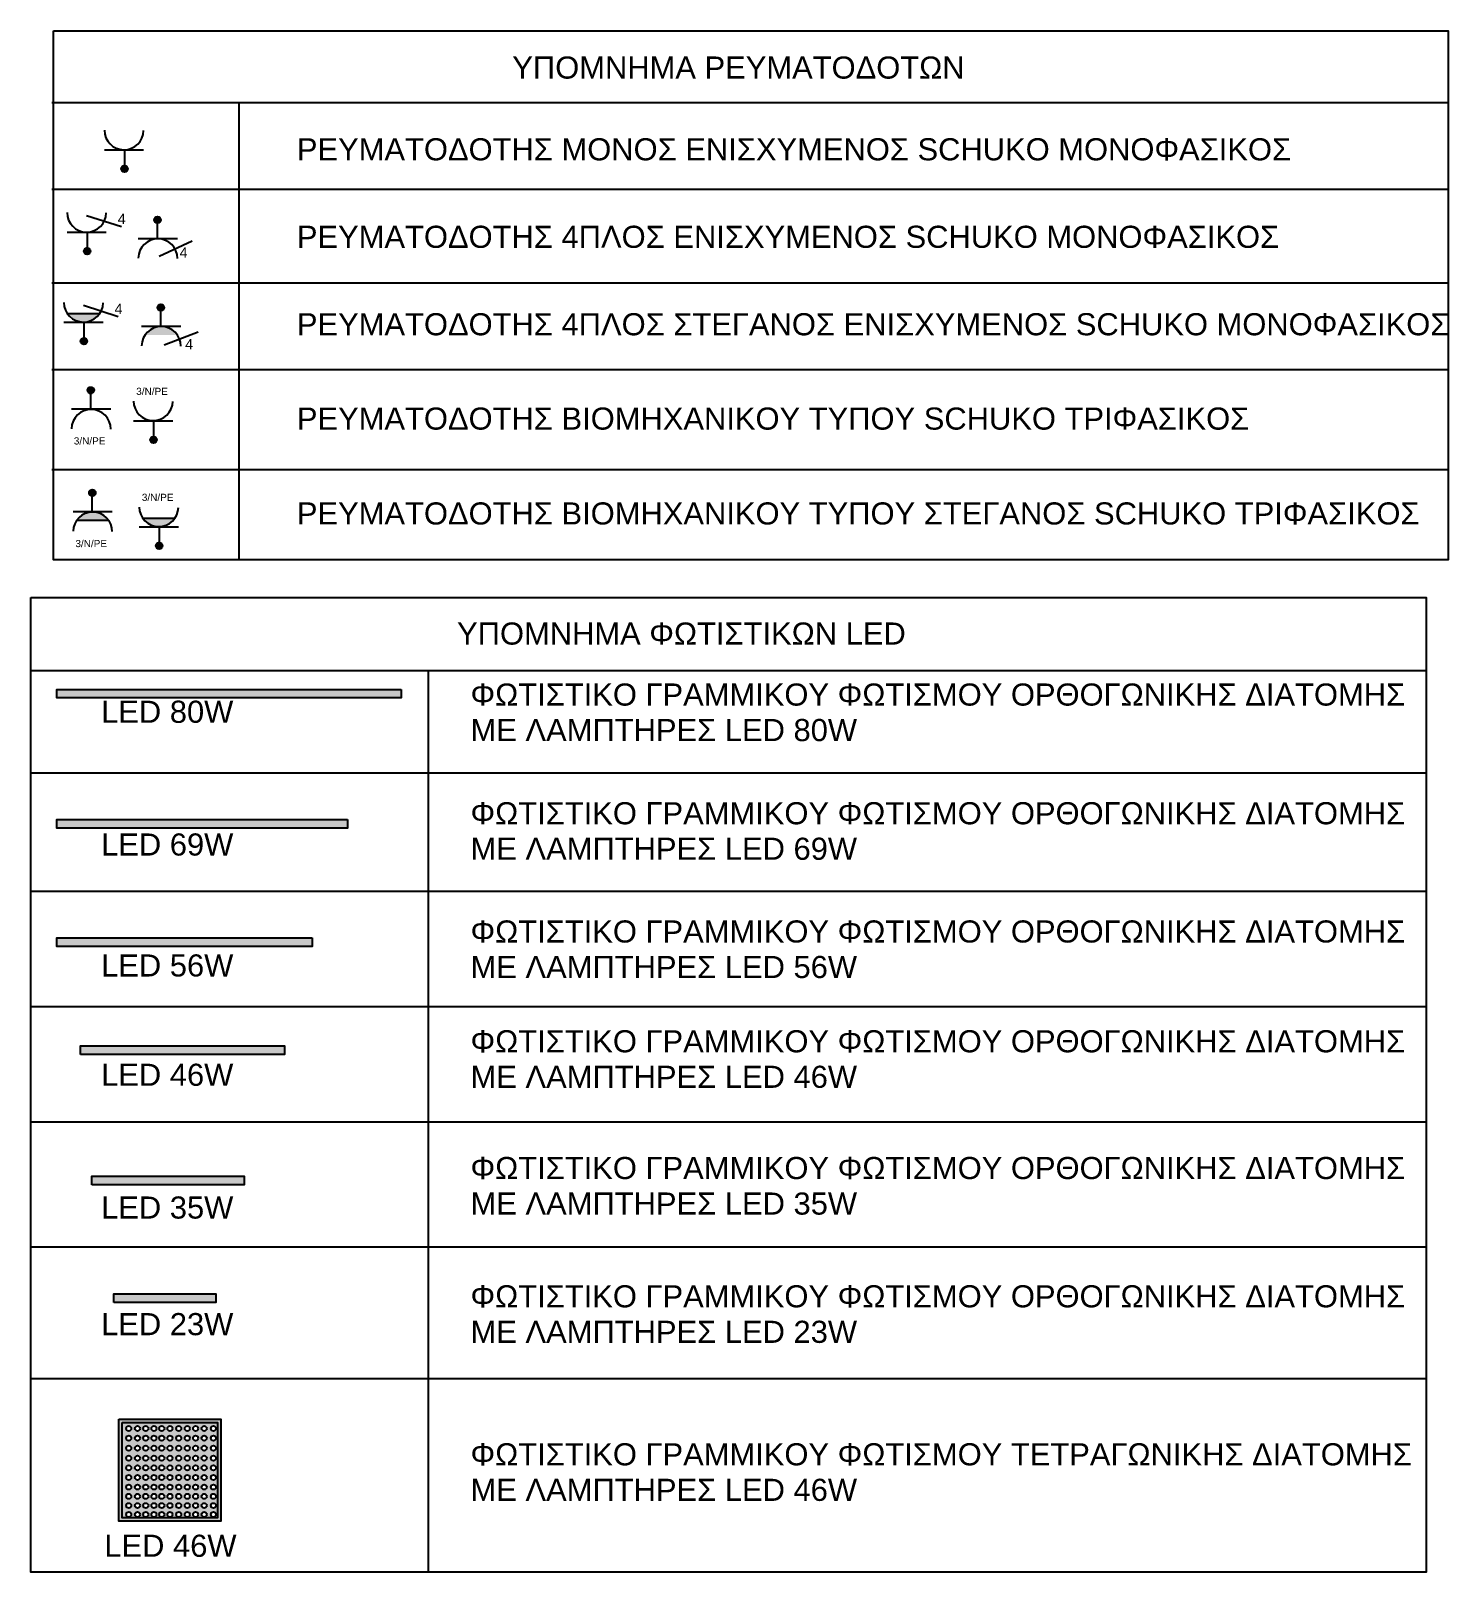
# Model space of a CAD drawing. Header units: metres. Extents: x -11 to 85, y -301 to 135.
# Drawn here: x 55.53 to 63.85, y -33.47 to -24.41 of the extents above; entities that cross this region are included whole.
import ezdxf

# ---------------------------------------------------------------- set-up
doc = ezdxf.new("R2010")
doc.units = ezdxf.units.M
doc.header["$LTSCALE"] = 0.036
for name, color, linetype in [('electext', 20, 'Continuous'), ('hatch color', 252, 'Continuous'), ('HLEK-SYMBOL', 3, 'Continuous'), ('HLEK_FL001_SYMBOLS', 230, 'Continuous'), ('KYKLOFORHTES', 152, 'Continuous')]:
    doc.layers.add(name, color=color, linetype=linetype)
doc.styles.add('COMU-N', font='arial.ttf')
doc.styles.get("Standard").update_dxf_attribs({"font": 'arial.ttf'})

# ---------------------------------------------------------------- blocks, each defined once
blk = doc.blocks.new('gJ6_a14')
at = {"linetype": 'Continuous'}
for p, q in [((-0.1176, 0.1119), (0.113, 0.1119)), ((0, 0.1119), (0, 0))]:
    blk.add_line(p, q, dxfattribs=at)
blk.add_arc((-0.0023, 0.2279), 0.1153, 180, 358.95657, dxfattribs=at)
blk = doc.blocks.new('*X1779')
at = {"color": 0}
for p, q in [((15.598, 2.587), (15.737, 2.727)), ((15.598, 2.622), (15.702, 2.727)), ((15.601, 2.607), (15.609, 2.616)), ((15.604, 2.646), (15.605, 2.647)), ((15.605, 2.559), (15.765, 2.719)), ((15.605, 2.577), (15.614, 2.585)), ((15.609, 2.652), (15.618, 2.66)), ((15.611, 2.547), (15.618, 2.554)), ((15.614, 2.621), (15.623, 2.63)), ((15.617, 2.536), (15.789, 2.707)), ((15.618, 2.59), (15.627, 2.599)), ((15.623, 2.665), (15.631, 2.674)), ((15.623, 2.559), (15.631, 2.568)), ((15.627, 2.634), (15.636, 2.643)), ((15.627, 2.528), (15.636, 2.537)), ((15.631, 2.603), (15.64, 2.612)), ((15.633, 2.516), (15.808, 2.691)), ((15.636, 2.678), (15.645, 2.687)), ((15.636, 2.572), (15.645, 2.581)), ((15.64, 2.647), (15.649, 2.656)), ((15.64, 2.541), (15.649, 2.55)), ((15.645, 2.616), (15.654, 2.625)), ((15.645, 2.51), (15.654, 2.519)), ((15.649, 2.691), (15.658, 2.7)), ((15.649, 2.585), (15.658, 2.594)), ((15.653, 2.501), (15.824, 2.672)), ((15.654, 2.66), (15.662, 2.669)), ((15.654, 2.554), (15.662, 2.563)), ((15.658, 2.63), (15.667, 2.638)), ((15.658, 2.523), (15.667, 2.532)), ((15.662, 2.705), (15.671, 2.714)), ((15.662, 2.599), (15.671, 2.607)), ((15.664, 2.494), (15.671, 2.501)), ((15.667, 2.674), (15.676, 2.683)), ((15.667, 2.568), (15.676, 2.577)), ((15.671, 2.643), (15.68, 2.652)), ((15.671, 2.537), (15.68, 2.546)), ((15.676, 2.718), (15.678, 2.721)), ((15.676, 2.489), (15.836, 2.648)), ((15.676, 2.612), (15.685, 2.621)), ((15.676, 2.506), (15.685, 2.515)), ((15.68, 2.687), (15.689, 2.696)), ((15.68, 2.581), (15.689, 2.59)), ((15.685, 2.656), (15.693, 2.665)), ((15.685, 2.55), (15.693, 2.559)), ((15.689, 2.625), (15.698, 2.634)), ((15.689, 2.519), (15.698, 2.528)), ((15.693, 2.7), (15.702, 2.709)), ((15.693, 2.594), (15.702, 2.603)), ((15.693, 2.488), (15.702, 2.497)), ((15.698, 2.669), (15.707, 2.678)), ((15.698, 2.563), (15.707, 2.572)), ((15.702, 2.638), (15.711, 2.647)), ((15.702, 2.532), (15.711, 2.541)), ((15.705, 2.482), (15.843, 2.62)), ((15.707, 2.714), (15.715, 2.722)), ((15.707, 2.607), (15.715, 2.616)), ((15.707, 2.501), (15.715, 2.51)), ((15.711, 2.683), (15.72, 2.691)), ((15.711, 2.577), (15.72, 2.585)), ((15.715, 2.652), (15.724, 2.66)), ((15.715, 2.546), (15.724, 2.554)), ((15.72, 2.727), (15.721, 2.728)), ((15.72, 2.621), (15.729, 2.63)), ((15.72, 2.515), (15.729, 2.523)), ((15.724, 2.696), (15.733, 2.705)), ((15.724, 2.59), (15.733, 2.599)), ((15.724, 2.484), (15.733, 2.493)), ((15.729, 2.665), (15.738, 2.674)), ((15.729, 2.559), (15.738, 2.568)), ((15.733, 2.634), (15.742, 2.643)), ((15.733, 2.528), (15.742, 2.537)), ((15.738, 2.709), (15.746, 2.718)), ((15.738, 2.603), (15.746, 2.612)), ((15.738, 2.497), (15.746, 2.506)), ((15.741, 2.482), (15.842, 2.584)), ((15.742, 2.678), (15.751, 2.687)), ((15.742, 2.572), (15.751, 2.581)), ((15.746, 2.647), (15.755, 2.656)), ((15.746, 2.541), (15.755, 2.55)), ((15.751, 2.722), (15.752, 2.724)), ((15.751, 2.616), (15.76, 2.625)), ((15.751, 2.51), (15.76, 2.519)), ((15.755, 2.691), (15.764, 2.7)), ((15.755, 2.585), (15.764, 2.594)), ((15.76, 2.66), (15.768, 2.669)), ((15.76, 2.554), (15.768, 2.563)), ((15.764, 2.63), (15.773, 2.638)), ((15.764, 2.523), (15.773, 2.532)), ((15.768, 2.705), (15.777, 2.714)), ((15.768, 2.599), (15.777, 2.607)), ((15.768, 2.493), (15.777, 2.501)), ((15.773, 2.674), (15.782, 2.683)), ((15.773, 2.568), (15.782, 2.577)), ((15.777, 2.643), (15.786, 2.652)), ((15.777, 2.537), (15.786, 2.546)), ((15.782, 2.612), (15.791, 2.621)), ((15.782, 2.506), (15.791, 2.515)), ((15.786, 2.687), (15.795, 2.696)), ((15.786, 2.581), (15.795, 2.59)), ((15.791, 2.656), (15.799, 2.665)), ((15.791, 2.55), (15.799, 2.559)), ((15.795, 2.625), (15.804, 2.634)), ((15.795, 2.519), (15.804, 2.528)), ((15.799, 2.594), (15.808, 2.603)), ((15.804, 2.669), (15.813, 2.678)), ((15.804, 2.563), (15.813, 2.572)), ((15.808, 2.638), (15.817, 2.647)), ((15.808, 2.532), (15.817, 2.541)), ((15.813, 2.607), (15.822, 2.616)), ((15.817, 2.577), (15.826, 2.585)), ((15.822, 2.652), (15.83, 2.66)), ((15.822, 2.546), (15.83, 2.554)), ((15.826, 2.621), (15.835, 2.63)), ((15.83, 2.59), (15.839, 2.599)), ((15.835, 2.559), (15.835, 2.56)), ((15.839, 2.634), (15.84, 2.635)), ((15.844, 2.603), (15.844, 2.603))]:
    blk.add_line(p, q, dxfattribs=at)
blk = doc.blocks.new('GJ6_A78')
at = {"layer": 'HLEK-SYMBOL', "color": 0, "linetype": 'Continuous'}
blk.add_circle((0, 0), 0.0989, dxfattribs=at)
at = {"layer": 'HLEK-SYMBOL', "color": 0, "xscale": 0.8, "yscale": 0.8, "zscale": 0.8}
blk.add_blockref('*X1779', (-12.576, -2.084), dxfattribs=at)
blk = doc.blocks.new('priza')
at = {"layer": 'HLEK_FL001_SYMBOLS', "rotation": 180}
blk.add_blockref('gJ6_a14', (87.4, -100.4952), dxfattribs=at)
at = {"layer": 'HLEK_FL001_SYMBOLS', "xscale": 0.1951472641207488, "yscale": 0.1951472641207488, "zscale": 0.1951472641207488}
blk.add_blockref('GJ6_A78', (87.4, -100.4953), dxfattribs=at)
blk = doc.blocks.new('priza tetrapli')
at = {"layer": 'HLEK_FL001_SYMBOLS', "ltscale": 5}
blk.add_line((444.1264, -18.901), (444.3314, -18.9664), dxfattribs=at)
at = {"layer": 'HLEK_FL001_SYMBOLS', "rotation": 180}
blk.add_blockref('priza', (531.5297, -119.6074), dxfattribs=at)
at = {"layer": 'HLEK_FL001_SYMBOLS', "ltscale": 5}
blk.add_text('4', height=0.06, dxfattribs=at).set_placement((444.3099, -18.9515))
blk = doc.blocks.new('priza tetrapli stegani')
at = {"layer": 'HLEK_FL001_SYMBOLS', "ltscale": 5}
h = blk.add_hatch(color=256, dxfattribs=at)
h.dxf.hatch_style = 1
h.paths.add_polyline_path([(443.2002, -18.9901, 0.523538), (443.3897, -18.9901)])
for p, q in [((443.2939, -18.9411), (443.4989, -19.0065)), ((443.2002, -18.9901), (443.3897, -18.9901))]:
    blk.add_line(p, q, dxfattribs=at)
at = {"layer": 'HLEK_FL001_SYMBOLS', "rotation": 180}
blk.add_blockref('priza', (530.6972, -119.6475), dxfattribs=at)
at = {"layer": 'HLEK_FL001_SYMBOLS', "ltscale": 5}
blk.add_text('4', height=0.06, dxfattribs=at).set_placement((443.4774, -18.9916))
blk = doc.blocks.new('priza biomixaniki')
at = {"layer": 'HLEK_FL001_SYMBOLS', "ltscale": 5}
h = blk.add_hatch(color=256, dxfattribs=at)
h.dxf.hatch_style = 1
h.paths.add_polyline_path([(443.2002, -18.3534, 0.523538), (443.3897, -18.3534)])
blk.add_line((443.2002, -18.3534), (443.3897, -18.3534), dxfattribs=at)
at = {"layer": 'HLEK_FL001_SYMBOLS', "rotation": 180}
blk.add_blockref('priza', (530.6972, -119.0108), dxfattribs=at)
at = {"layer": 'HLEK_FL001_SYMBOLS', "ltscale": 5}
blk.add_text('3/N/PE', height=0.042, dxfattribs=at).set_placement((443.1953, -18.2517))
blk = doc.blocks.new('tetrapli priza')
at = {"layer": 'HLEK_FL001_SYMBOLS', "ltscale": 5}
blk.add_line((479.6442, -48.2674), (479.8393, -48.1769), dxfattribs=at)
at = {"layer": 'HLEK_FL001_SYMBOLS'}
blk.add_blockref('priza', (392.2343, 52.442), dxfattribs=at)
at = {"layer": 'HLEK_FL001_SYMBOLS', "ltscale": 5}
blk.add_text('4', height=0.06, dxfattribs=at).set_placement((479.7645, -48.2766))
blk = doc.blocks.new('tetrapli priza stegani')
at = {"layer": 'HLEK_FL001_SYMBOLS', "ltscale": 5}
h = blk.add_hatch(color=256, dxfattribs=at)
h.dxf.hatch_style = 1
h.paths.add_polyline_path([(477.9483, -47.4535, 0.523538), (477.7587, -47.4535)])
blk.add_line((477.8703, -47.511), (478.0714, -47.4345), dxfattribs=at)
at = {"layer": 'HLEK_FL001_SYMBOLS'}
blk.add_blockref('priza', (390.4512, 53.2039), dxfattribs=at)
at = {"layer": 'HLEK_FL001_SYMBOLS', "ltscale": 5}
blk.add_text('4', height=0.06, dxfattribs=at).set_placement((477.9943, -47.5382))
blk = doc.blocks.new('biomixaniki priza')
at = {"layer": 'HLEK_FL001_SYMBOLS', "ltscale": 5}
h = blk.add_hatch(color=256, dxfattribs=at)
h.dxf.hatch_style = 1
h.paths.add_polyline_path([(461.2507, -43.3805, 0.523538), (461.0612, -43.3805)])
blk.add_line((461.2507, -43.3805), (461.0612, -43.3805), dxfattribs=at)
at = {"layer": 'HLEK_FL001_SYMBOLS'}
blk.add_blockref('priza', (373.7536, 57.2769), dxfattribs=at)
at = {"layer": 'HLEK_FL001_SYMBOLS', "ltscale": 5}
blk.add_text('3/N/PE', height=0.042, dxfattribs=at).set_placement((461.0542, -43.5372))
blk = doc.blocks.new('priza 1 biomizaniki')
at = {"layer": 'HLEK_FL001_SYMBOLS', "rotation": 180}
blk.add_blockref('priza', (552.4308, -76.4504), dxfattribs=at)
at = {"layer": 'HLEK_FL001_SYMBOLS', "ltscale": 5}
blk.add_text('3/N/PE', height=0.042, dxfattribs=at).set_placement((464.9288, 24.3086))
blk = doc.blocks.new('biomixaniki priza 1')
at = {"layer": 'HLEK_FL001_SYMBOLS'}
blk.add_blockref('priza', (376.9186, 124.9321), dxfattribs=at)
at = {"layer": 'HLEK_FL001_SYMBOLS', "ltscale": 5}
blk.add_text('3/N/PE', height=0.042, dxfattribs=at).set_placement((464.2192, 24.1181))
blk = doc.blocks.new('lampes fthorismou 150')
at = {"layer": 'hatch color'}
blk.add_hatch(color=181, dxfattribs=at).paths.add_polyline_path([(5.4867, 4.6415), (5.4867, 4.6915), (6.9867, 4.6915), (6.9867, 4.6415)])
at = {"layer": 'HLEK_FL001_SYMBOLS'}
blk.add_lwpolyline([(5.4867, 4.6415), (5.4867, 4.6915), (6.9867, 4.6915), (6.9867, 4.6415)], close=True, dxfattribs=at)
blk = doc.blocks.new('lampes fthorismou 120')
at = {"layer": 'hatch color'}
blk.add_hatch(color=181, dxfattribs=at).paths.add_polyline_path([(84.1811, -99.2639), (84.1811, -99.2139), (85.3811, -99.2139), (85.3811, -99.2639)])
at = {"layer": 'HLEK_FL001_SYMBOLS'}
blk.add_lwpolyline([(84.1811, -99.2639), (84.1811, -99.2139), (85.3811, -99.2139), (85.3811, -99.2639)], close=True, dxfattribs=at)
blk = doc.blocks.new('led 23W')
at = {"layer": 'hatch color'}
blk.add_hatch(color=181, dxfattribs=at).paths.add_polyline_path([(101.2388, -6.7734), (101.2388, -6.7234), (101.8376, -6.7234), (101.8376, -6.7734)])
at = {"layer": 'HLEK_FL001_SYMBOLS'}
blk.add_lwpolyline([(101.2388, -6.7734), (101.2388, -6.7234), (101.8376, -6.7234), (101.8376, -6.7734)], close=True, dxfattribs=at)
blk = doc.blocks.new('led 69W')
at = {"layer": 'hatch color'}
blk.add_hatch(color=181, dxfattribs=at).paths.add_polyline_path([(102.8081, -3.6363), (102.8081, -3.6863), (101.1007, -3.6863), (101.1007, -3.6363)])
at = {"layer": 'HLEK_FL001_SYMBOLS'}
blk.add_lwpolyline([(102.8081, -3.6363), (102.8081, -3.6863), (101.1007, -3.6863), (101.1007, -3.6363)], close=True, dxfattribs=at)
blk = doc.blocks.new('led 80W')
at = {"layer": 'hatch color'}
blk.add_hatch(color=181, dxfattribs=at).paths.add_polyline_path([(103.1242, -2.587), (103.1242, -2.637), (101.1007, -2.637), (101.1007, -2.587)])
at = {"layer": 'HLEK_FL001_SYMBOLS'}
blk.add_lwpolyline([(103.1242, -2.587), (103.1242, -2.637), (101.1007, -2.637), (101.1007, -2.587)], close=True, dxfattribs=at)
blk = doc.blocks.new('led 46W tetragono')
at = {"layer": 'HLEK_FL001_SYMBOLS'}
h = blk.add_hatch(color=256, dxfattribs=at)
h.dxf.hatch_style = 1
h.paths.add_polyline_path([(104.7283, -8.1225), (104.7283, -8.7225), (105.3283, -8.7225), (105.3283, -8.1225)])
h.paths.add_polyline_path([(105.3083, -8.1425), (105.3083, -8.7025), (104.7483, -8.7025), (104.7483, -8.1425)], flags=16)
h.paths.add_polyline_path([(104.9493, -8.1771, -1), (104.9193, -8.1771, -1)], flags=0)
h.paths.add_polyline_path([(104.9954, -8.1771, -1), (104.9654, -8.1771, -1)], flags=0)
h.paths.add_polyline_path([(104.9014, -8.1771, -1), (104.8714, -8.1771, -1)], flags=0)
h.paths.add_polyline_path([(105.0432, -8.1771, -1), (105.0133, -8.1771, -1)], flags=0)
h.paths.add_polyline_path([(104.9493, -8.2338, -1), (104.9193, -8.2338, -1)], flags=0)
h.paths.add_polyline_path([(104.9954, -8.2338, -1), (104.9654, -8.2338, -1)], flags=0)
h.paths.add_polyline_path([(104.9014, -8.2338, -1), (104.8714, -8.2338, -1)], flags=0)
h.paths.add_polyline_path([(104.8526, -8.1771, -1), (104.8227, -8.1771, -1)], flags=0)
h.paths.add_polyline_path([(105.0432, -8.2338, -1), (105.0133, -8.2338, -1)], flags=0)
h.paths.add_polyline_path([(105.0946, -8.1771, -1), (105.0647, -8.1771, -1)], flags=0)
h.paths.add_polyline_path([(104.8526, -8.2338, -1), (104.8227, -8.2338, -1)], flags=0)
h.paths.add_polyline_path([(105.0946, -8.2338, -1), (105.0647, -8.2338, -1)], flags=0)
h.paths.add_polyline_path([(104.9493, -8.2927, -1), (104.9193, -8.2927, -1)], flags=0)
h.paths.add_polyline_path([(104.9954, -8.2927, -1), (104.9654, -8.2927, -1)], flags=0)
h.paths.add_polyline_path([(104.8012, -8.1771, -1), (104.7713, -8.1771, -1)], flags=0)
h.paths.add_polyline_path([(104.9014, -8.2927, -1), (104.8714, -8.2927, -1)], flags=0)
h.paths.add_polyline_path([(105.0432, -8.2927, -1), (105.0133, -8.2927, -1)], flags=0)
h.paths.add_polyline_path([(105.1452, -8.1771, -1), (105.1152, -8.1771, -1)], flags=0)
h.paths.add_polyline_path([(104.8012, -8.2338, -1), (104.7713, -8.2338, -1)], flags=0)
h.paths.add_polyline_path([(104.8526, -8.2927, -1), (104.8227, -8.2927, -1)], flags=0)
h.paths.add_polyline_path([(105.1452, -8.2338, -1), (105.1152, -8.2338, -1)], flags=0)
h.paths.add_polyline_path([(105.0946, -8.2927, -1), (105.0647, -8.2927, -1)], flags=0)
h.paths.add_polyline_path([(104.9493, -8.3517, -1), (104.9193, -8.3517, -1)], flags=0)
h.paths.add_polyline_path([(104.9954, -8.3517, -1), (104.9654, -8.3517, -1)], flags=0)
h.paths.add_polyline_path([(105.1939, -8.1771, -1), (105.164, -8.1771, -1)], flags=0)
h.paths.add_polyline_path([(104.9014, -8.3517, -1), (104.8714, -8.3517, -1)], flags=0)
h.paths.add_polyline_path([(105.0432, -8.3517, -1), (105.0133, -8.3517, -1)], flags=0)
h.paths.add_polyline_path([(104.8012, -8.2927, -1), (104.7713, -8.2927, -1)], flags=0)
h.paths.add_polyline_path([(105.1452, -8.2927, -1), (105.1152, -8.2927, -1)], flags=0)
h.paths.add_polyline_path([(105.1939, -8.2338, -1), (105.164, -8.2338, -1)], flags=0)
h.paths.add_polyline_path([(104.8526, -8.3517, -1), (104.8227, -8.3517, -1)], flags=0)
h.paths.add_polyline_path([(105.0946, -8.3517, -1), (105.0647, -8.3517, -1)], flags=0)
h.paths.add_polyline_path([(105.1939, -8.2927, -1), (105.164, -8.2927, -1)], flags=0)
h.paths.add_polyline_path([(105.2445, -8.1771, -1), (105.2145, -8.1771, -1)], flags=0)
h.paths.add_polyline_path([(104.8012, -8.3517, -1), (104.7713, -8.3517, -1)], flags=0)
h.paths.add_polyline_path([(104.9493, -8.4083, -1), (104.9193, -8.4083, -1)], flags=0)
h.paths.add_polyline_path([(104.9954, -8.4083, -1), (104.9654, -8.4083, -1)], flags=0)
h.paths.add_polyline_path([(105.1452, -8.3517, -1), (105.1152, -8.3517, -1)], flags=0)
h.paths.add_polyline_path([(104.9014, -8.4083, -1), (104.8714, -8.4083, -1)], flags=0)
h.paths.add_polyline_path([(105.0432, -8.4083, -1), (105.0133, -8.4083, -1)], flags=0)
h.paths.add_polyline_path([(105.2445, -8.2338, -1), (105.2145, -8.2338, -1)], flags=0)
h.paths.add_polyline_path([(104.8526, -8.4083, -1), (104.8227, -8.4083, -1)], flags=0)
h.paths.add_polyline_path([(105.0946, -8.4083, -1), (105.0647, -8.4083, -1)], flags=0)
h.paths.add_polyline_path([(105.1939, -8.3517, -1), (105.164, -8.3517, -1)], flags=0)
h.paths.add_polyline_path([(105.2445, -8.2927, -1), (105.2145, -8.2927, -1)], flags=0)
h.paths.add_polyline_path([(104.8012, -8.4083, -1), (104.7713, -8.4083, -1)], flags=0)
h.paths.add_polyline_path([(105.1452, -8.4083, -1), (105.1152, -8.4083, -1)], flags=0)
h.paths.add_polyline_path([(105.2985, -8.1771, -1), (105.2686, -8.1771, -1)], flags=0)
h.paths.add_polyline_path([(104.9493, -8.465, -1), (104.9193, -8.465, -1)], flags=0)
h.paths.add_polyline_path([(104.9954, -8.465, -1), (104.9654, -8.465, -1)], flags=0)
h.paths.add_polyline_path([(104.9014, -8.465, -1), (104.8714, -8.465, -1)], flags=0)
h.paths.add_polyline_path([(105.0432, -8.465, -1), (105.0133, -8.465, -1)], flags=0)
h.paths.add_polyline_path([(105.2985, -8.2338, -1), (105.2686, -8.2338, -1)], flags=0)
h.paths.add_polyline_path([(105.2445, -8.3517, -1), (105.2145, -8.3517, -1)], flags=0)
h.paths.add_polyline_path([(104.8526, -8.465, -1), (104.8227, -8.465, -1)], flags=0)
h.paths.add_polyline_path([(105.1939, -8.4083, -1), (105.164, -8.4083, -1)], flags=0)
h.paths.add_polyline_path([(105.0946, -8.465, -1), (105.0647, -8.465, -1)], flags=0)
h.paths.add_polyline_path([(105.2985, -8.2927, -1), (105.2686, -8.2927, -1)], flags=0)
h.paths.add_polyline_path([(104.8012, -8.465, -1), (104.7713, -8.465, -1)], flags=0)
h.paths.add_polyline_path([(105.1452, -8.465, -1), (105.1152, -8.465, -1)], flags=0)
h.paths.add_polyline_path([(105.2445, -8.4083, -1), (105.2145, -8.4083, -1)], flags=0)
h.paths.add_polyline_path([(104.9493, -8.5217, -1), (104.9193, -8.5217, -1)], flags=0)
h.paths.add_polyline_path([(104.9954, -8.5217, -1), (104.9654, -8.5217, -1)], flags=0)
h.paths.add_polyline_path([(105.2985, -8.3517, -1), (105.2686, -8.3517, -1)], flags=0)
h.paths.add_polyline_path([(104.9014, -8.5217, -1), (104.8714, -8.5217, -1)], flags=0)
h.paths.add_polyline_path([(105.0432, -8.5217, -1), (105.0133, -8.5217, -1)], flags=0)
h.paths.add_polyline_path([(105.1939, -8.465, -1), (105.164, -8.465, -1)], flags=0)
h.paths.add_polyline_path([(104.8526, -8.5217, -1), (104.8227, -8.5217, -1)], flags=0)
h.paths.add_polyline_path([(105.0946, -8.5217, -1), (105.0647, -8.5217, -1)], flags=0)
h.paths.add_polyline_path([(104.8012, -8.5217, -1), (104.7713, -8.5217, -1)], flags=0)
h.paths.add_polyline_path([(105.1452, -8.5217, -1), (105.1152, -8.5217, -1)], flags=0)
h.paths.add_polyline_path([(105.2985, -8.4083, -1), (105.2686, -8.4083, -1)], flags=0)
h.paths.add_polyline_path([(105.2445, -8.465, -1), (105.2145, -8.465, -1)], flags=0)
h.paths.add_polyline_path([(104.9493, -8.5761, -1), (104.9193, -8.5761, -1)], flags=0)
h.paths.add_polyline_path([(104.9954, -8.5761, -1), (104.9654, -8.5761, -1)], flags=0)
h.paths.add_polyline_path([(105.1939, -8.5217, -1), (105.164, -8.5217, -1)], flags=0)
h.paths.add_polyline_path([(104.9014, -8.5761, -1), (104.8714, -8.5761, -1)], flags=0)
h.paths.add_polyline_path([(105.0432, -8.5761, -1), (105.0133, -8.5761, -1)], flags=0)
h.paths.add_polyline_path([(104.8526, -8.5761, -1), (104.8227, -8.5761, -1)], flags=0)
h.paths.add_polyline_path([(105.0946, -8.5761, -1), (105.0647, -8.5761, -1)], flags=0)
h.paths.add_polyline_path([(105.2985, -8.465, -1), (105.2686, -8.465, -1)], flags=0)
h.paths.add_polyline_path([(104.8012, -8.5761, -1), (104.7713, -8.5761, -1)], flags=0)
h.paths.add_polyline_path([(105.2445, -8.5217, -1), (105.2145, -8.5217, -1)], flags=0)
h.paths.add_polyline_path([(105.1452, -8.5761, -1), (105.1152, -8.5761, -1)], flags=0)
h.paths.add_polyline_path([(105.1939, -8.5761, -1), (105.164, -8.5761, -1)], flags=0)
h.paths.add_polyline_path([(104.9493, -8.6305, -1), (104.9193, -8.6305, -1)], flags=0)
h.paths.add_polyline_path([(104.9954, -8.6305, -1), (104.9654, -8.6305, -1)], flags=0)
h.paths.add_polyline_path([(104.9014, -8.6305, -1), (104.8714, -8.6305, -1)], flags=0)
h.paths.add_polyline_path([(105.0432, -8.6305, -1), (105.0133, -8.6305, -1)], flags=0)
h.paths.add_polyline_path([(105.2985, -8.5217, -1), (105.2686, -8.5217, -1)], flags=0)
h.paths.add_polyline_path([(104.8526, -8.6305, -1), (104.8227, -8.6305, -1)], flags=0)
h.paths.add_polyline_path([(105.0946, -8.6305, -1), (105.0647, -8.6305, -1)], flags=0)
h.paths.add_polyline_path([(105.2445, -8.5761, -1), (105.2145, -8.5761, -1)], flags=0)
h.paths.add_polyline_path([(104.8012, -8.6305, -1), (104.7713, -8.6305, -1)], flags=0)
h.paths.add_polyline_path([(105.1452, -8.6305, -1), (105.1152, -8.6305, -1)], flags=0)
h.paths.add_polyline_path([(105.1939, -8.6305, -1), (105.164, -8.6305, -1)], flags=0)
h.paths.add_polyline_path([(104.9493, -8.6826, -1), (104.9193, -8.6826, -1)], flags=0)
h.paths.add_polyline_path([(104.9954, -8.6826, -1), (104.9654, -8.6826, -1)], flags=0)
h.paths.add_polyline_path([(105.2985, -8.5761, -1), (105.2686, -8.5761, -1)], flags=0)
h.paths.add_polyline_path([(104.9014, -8.6826, -1), (104.8714, -8.6826, -1)], flags=0)
h.paths.add_polyline_path([(105.0432, -8.6826, -1), (105.0133, -8.6826, -1)], flags=0)
h.paths.add_polyline_path([(104.8526, -8.6826, -1), (104.8227, -8.6826, -1)], flags=0)
h.paths.add_polyline_path([(105.0946, -8.6826, -1), (105.0647, -8.6826, -1)], flags=0)
h.paths.add_polyline_path([(105.2445, -8.6305, -1), (105.2145, -8.6305, -1)], flags=0)
h.paths.add_polyline_path([(104.8012, -8.6826, -1), (104.7713, -8.6826, -1)], flags=0)
h.paths.add_polyline_path([(105.1452, -8.6826, -1), (105.1152, -8.6826, -1)], flags=0)
h.paths.add_polyline_path([(105.1939, -8.6826, -1), (105.164, -8.6826, -1)], flags=0)
h.paths.add_polyline_path([(105.2985, -8.6305, -1), (105.2686, -8.6305, -1)], flags=0)
h.paths.add_polyline_path([(105.2445, -8.6826, -1), (105.2145, -8.6826, -1)], flags=0)
h.paths.add_polyline_path([(105.2985, -8.6826, -1), (105.2686, -8.6826, -1)], flags=0)
h = blk.add_hatch(color=181, dxfattribs=at)
h.dxf.hatch_style = 1
h.paths.add_polyline_path([(104.7483, -8.1425), (104.7483, -8.7025), (105.3083, -8.7025), (105.3083, -8.1425)])
h.paths.add_polyline_path([(104.9954, -8.3517, -1), (104.9654, -8.3517, -1)], flags=16)
h.paths.add_polyline_path([(105.0432, -8.3517, -1), (105.0133, -8.3517, -1)], flags=16)
h.paths.add_polyline_path([(104.9654, -8.2927, -1), (104.9954, -8.2927, -1)], flags=16)
h.paths.add_polyline_path([(105.0133, -8.2927, -1), (105.0432, -8.2927, -1)], flags=16)
h.paths.add_polyline_path([(104.9493, -8.3517, -1), (104.9193, -8.3517, -1)], flags=16)
h.paths.add_polyline_path([(104.9193, -8.2927, -1), (104.9493, -8.2927, -1)], flags=16)
h.paths.add_polyline_path([(105.0946, -8.3517, -1), (105.0647, -8.3517, -1)], flags=16)
h.paths.add_polyline_path([(105.0647, -8.2927, -1), (105.0946, -8.2927, -1)], flags=16)
h.paths.add_polyline_path([(104.9954, -8.4083, -1), (104.9654, -8.4083, -1)], flags=16)
h.paths.add_polyline_path([(105.0432, -8.4083, -1), (105.0133, -8.4083, -1)], flags=16)
h.paths.add_polyline_path([(104.9654, -8.2338, -1), (104.9954, -8.2338, -1)], flags=16)
h.paths.add_polyline_path([(105.0133, -8.2338, -1), (105.0432, -8.2338, -1)], flags=16)
h.paths.add_polyline_path([(104.9493, -8.4083, -1), (104.9193, -8.4083, -1)], flags=16)
h.paths.add_polyline_path([(105.0946, -8.4083, -1), (105.0647, -8.4083, -1)], flags=16)
h.paths.add_polyline_path([(104.9193, -8.2338, -1), (104.9493, -8.2338, -1)], flags=16)
h.paths.add_polyline_path([(105.0647, -8.2338, -1), (105.0946, -8.2338, -1)], flags=16)
h.paths.add_polyline_path([(104.9014, -8.3517, -1), (104.8714, -8.3517, -1)], flags=16)
h.paths.add_polyline_path([(104.8714, -8.2927, -1), (104.9014, -8.2927, -1)], flags=16)
h.paths.add_polyline_path([(105.1452, -8.3517, -1), (105.1152, -8.3517, -1)], flags=16)
h.paths.add_polyline_path([(105.1152, -8.2927, -1), (105.1452, -8.2927, -1)], flags=16)
h.paths.add_polyline_path([(104.9954, -8.465, -1), (104.9654, -8.465, -1)], flags=16)
h.paths.add_polyline_path([(105.0432, -8.465, -1), (105.0133, -8.465, -1)], flags=16)
h.paths.add_polyline_path([(104.9014, -8.4083, -1), (104.8714, -8.4083, -1)], flags=16)
h.paths.add_polyline_path([(104.8714, -8.2338, -1), (104.9014, -8.2338, -1)], flags=16)
h.paths.add_polyline_path([(104.9654, -8.1771, -1), (104.9954, -8.1771, -1)], flags=16)
h.paths.add_polyline_path([(105.0133, -8.1771, -1), (105.0432, -8.1771, -1)], flags=16)
h.paths.add_polyline_path([(105.1452, -8.4083, -1), (105.1152, -8.4083, -1)], flags=16)
h.paths.add_polyline_path([(104.9493, -8.465, -1), (104.9193, -8.465, -1)], flags=16)
h.paths.add_polyline_path([(105.1152, -8.2338, -1), (105.1452, -8.2338, -1)], flags=16)
h.paths.add_polyline_path([(105.0946, -8.465, -1), (105.0647, -8.465, -1)], flags=16)
h.paths.add_polyline_path([(104.9193, -8.1771, -1), (104.9493, -8.1771, -1)], flags=16)
h.paths.add_polyline_path([(105.0647, -8.1771, -1), (105.0946, -8.1771, -1)], flags=16)
h.paths.add_polyline_path([(104.8526, -8.3517, -1), (104.8227, -8.3517, -1)], flags=16)
h.paths.add_polyline_path([(104.8227, -8.2927, -1), (104.8526, -8.2927, -1)], flags=16)
h.paths.add_polyline_path([(105.1939, -8.3517, -1), (105.164, -8.3517, -1)], flags=16)
h.paths.add_polyline_path([(105.164, -8.2927, -1), (105.1939, -8.2927, -1)], flags=16)
h.paths.add_polyline_path([(104.9014, -8.465, -1), (104.8714, -8.465, -1)], flags=16)
h.paths.add_polyline_path([(104.8526, -8.4083, -1), (104.8227, -8.4083, -1)], flags=16)
h.paths.add_polyline_path([(105.1452, -8.465, -1), (105.1152, -8.465, -1)], flags=16)
h.paths.add_polyline_path([(104.8714, -8.1771, -1), (104.9014, -8.1771, -1)], flags=16)
h.paths.add_polyline_path([(104.8227, -8.2338, -1), (104.8526, -8.2338, -1)], flags=16)
h.paths.add_polyline_path([(105.1939, -8.4083, -1), (105.164, -8.4083, -1)], flags=16)
h.paths.add_polyline_path([(105.1152, -8.1771, -1), (105.1452, -8.1771, -1)], flags=16)
h.paths.add_polyline_path([(104.9954, -8.5217, -1), (104.9654, -8.5217, -1)], flags=16)
h.paths.add_polyline_path([(105.0432, -8.5217, -1), (105.0133, -8.5217, -1)], flags=16)
h.paths.add_polyline_path([(105.164, -8.2338, -1), (105.1939, -8.2338, -1)], flags=16)
h.paths.add_polyline_path([(104.9493, -8.5217, -1), (104.9193, -8.5217, -1)], flags=16)
h.paths.add_polyline_path([(105.0946, -8.5217, -1), (105.0647, -8.5217, -1)], flags=16)
h.paths.add_polyline_path([(104.8526, -8.465, -1), (104.8227, -8.465, -1)], flags=16)
h.paths.add_polyline_path([(104.8012, -8.3517, -1), (104.7713, -8.3517, -1)], flags=16)
h.paths.add_polyline_path([(104.7713, -8.2927, -1), (104.8012, -8.2927, -1)], flags=16)
h.paths.add_polyline_path([(104.8227, -8.1771, -1), (104.8526, -8.1771, -1)], flags=16)
h.paths.add_polyline_path([(105.1939, -8.465, -1), (105.164, -8.465, -1)], flags=16)
h.paths.add_polyline_path([(105.2445, -8.3517, -1), (105.2145, -8.3517, -1)], flags=16)
h.paths.add_polyline_path([(104.9014, -8.5217, -1), (104.8714, -8.5217, -1)], flags=16)
h.paths.add_polyline_path([(105.2145, -8.2927, -1), (105.2445, -8.2927, -1)], flags=16)
h.paths.add_polyline_path([(105.164, -8.1771, -1), (105.1939, -8.1771, -1)], flags=16)
h.paths.add_polyline_path([(104.8012, -8.4083, -1), (104.7713, -8.4083, -1)], flags=16)
h.paths.add_polyline_path([(105.1452, -8.5217, -1), (105.1152, -8.5217, -1)], flags=16)
h.paths.add_polyline_path([(104.7713, -8.2338, -1), (104.8012, -8.2338, -1)], flags=16)
h.paths.add_polyline_path([(105.2445, -8.4083, -1), (105.2145, -8.4083, -1)], flags=16)
h.paths.add_polyline_path([(105.2145, -8.2338, -1), (105.2445, -8.2338, -1)], flags=16)
h.paths.add_polyline_path([(104.9954, -8.5761, -1), (104.9654, -8.5761, -1)], flags=16)
h.paths.add_polyline_path([(105.0432, -8.5761, -1), (105.0133, -8.5761, -1)], flags=16)
h.paths.add_polyline_path([(104.8526, -8.5217, -1), (104.8227, -8.5217, -1)], flags=16)
h.paths.add_polyline_path([(104.8012, -8.465, -1), (104.7713, -8.465, -1)], flags=16)
h.paths.add_polyline_path([(104.9493, -8.5761, -1), (104.9193, -8.5761, -1)], flags=16)
h.paths.add_polyline_path([(105.0946, -8.5761, -1), (105.0647, -8.5761, -1)], flags=16)
h.paths.add_polyline_path([(105.1939, -8.5217, -1), (105.164, -8.5217, -1)], flags=16)
h.paths.add_polyline_path([(104.7713, -8.1771, -1), (104.8012, -8.1771, -1)], flags=16)
h.paths.add_polyline_path([(105.2445, -8.465, -1), (105.2145, -8.465, -1)], flags=16)
h.paths.add_polyline_path([(105.2145, -8.1771, -1), (105.2445, -8.1771, -1)], flags=16)
h.paths.add_polyline_path([(104.9014, -8.5761, -1), (104.8714, -8.5761, -1)], flags=16)
h.paths.add_polyline_path([(105.1452, -8.5761, -1), (105.1152, -8.5761, -1)], flags=16)
h.paths.add_polyline_path([(105.2985, -8.3517, -1), (105.2686, -8.3517, -1)], flags=16)
h.paths.add_polyline_path([(105.2686, -8.2927, -1), (105.2985, -8.2927, -1)], flags=16)
h.paths.add_polyline_path([(105.2985, -8.4083, -1), (105.2686, -8.4083, -1)], flags=16)
h.paths.add_polyline_path([(104.8012, -8.5217, -1), (104.7713, -8.5217, -1)], flags=16)
h.paths.add_polyline_path([(105.2686, -8.2338, -1), (105.2985, -8.2338, -1)], flags=16)
h.paths.add_polyline_path([(105.2445, -8.5217, -1), (105.2145, -8.5217, -1)], flags=16)
h.paths.add_polyline_path([(104.8526, -8.5761, -1), (104.8227, -8.5761, -1)], flags=16)
h.paths.add_polyline_path([(104.9954, -8.6305, -1), (104.9654, -8.6305, -1)], flags=16)
h.paths.add_polyline_path([(105.1939, -8.5761, -1), (105.164, -8.5761, -1)], flags=16)
h.paths.add_polyline_path([(105.0432, -8.6305, -1), (105.0133, -8.6305, -1)], flags=16)
h.paths.add_polyline_path([(104.9493, -8.6305, -1), (104.9193, -8.6305, -1)], flags=16)
h.paths.add_polyline_path([(105.2985, -8.465, -1), (105.2686, -8.465, -1)], flags=16)
h.paths.add_polyline_path([(105.0946, -8.6305, -1), (105.0647, -8.6305, -1)], flags=16)
h.paths.add_polyline_path([(105.2686, -8.1771, -1), (105.2985, -8.1771, -1)], flags=16)
h.paths.add_polyline_path([(104.9014, -8.6305, -1), (104.8714, -8.6305, -1)], flags=16)
h.paths.add_polyline_path([(105.1452, -8.6305, -1), (105.1152, -8.6305, -1)], flags=16)
h.paths.add_polyline_path([(104.8012, -8.5761, -1), (104.7713, -8.5761, -1)], flags=16)
h.paths.add_polyline_path([(105.2445, -8.5761, -1), (105.2145, -8.5761, -1)], flags=16)
h.paths.add_polyline_path([(105.2985, -8.5217, -1), (105.2686, -8.5217, -1)], flags=16)
h.paths.add_polyline_path([(104.8526, -8.6305, -1), (104.8227, -8.6305, -1)], flags=16)
h.paths.add_polyline_path([(105.1939, -8.6305, -1), (105.164, -8.6305, -1)], flags=16)
h.paths.add_polyline_path([(104.9954, -8.6826, -1), (104.9654, -8.6826, -1)], flags=16)
h.paths.add_polyline_path([(105.0432, -8.6826, -1), (105.0133, -8.6826, -1)], flags=16)
h.paths.add_polyline_path([(104.9493, -8.6826, -1), (104.9193, -8.6826, -1)], flags=16)
h.paths.add_polyline_path([(105.0946, -8.6826, -1), (105.0647, -8.6826, -1)], flags=16)
h.paths.add_polyline_path([(104.8012, -8.6305, -1), (104.7713, -8.6305, -1)], flags=16)
h.paths.add_polyline_path([(104.9014, -8.6826, -1), (104.8714, -8.6826, -1)], flags=16)
h.paths.add_polyline_path([(105.2985, -8.5761, -1), (105.2686, -8.5761, -1)], flags=16)
h.paths.add_polyline_path([(105.1452, -8.6826, -1), (105.1152, -8.6826, -1)], flags=16)
h.paths.add_polyline_path([(105.2445, -8.6305, -1), (105.2145, -8.6305, -1)], flags=16)
h.paths.add_polyline_path([(104.8526, -8.6826, -1), (104.8227, -8.6826, -1)], flags=16)
h.paths.add_polyline_path([(105.1939, -8.6826, -1), (105.164, -8.6826, -1)], flags=16)
h.paths.add_polyline_path([(105.2985, -8.6305, -1), (105.2686, -8.6305, -1)], flags=16)
h.paths.add_polyline_path([(104.8012, -8.6826, -1), (104.7713, -8.6826, -1)], flags=16)
h.paths.add_polyline_path([(105.2445, -8.6826, -1), (105.2145, -8.6826, -1)], flags=16)
h.paths.add_polyline_path([(105.2985, -8.6826, -1), (105.2686, -8.6826, -1)], flags=16)
for points in [[(104.7283, -8.1225), (105.3283, -8.1225), (105.3283, -8.7225), (104.7283, -8.7225)], [(104.7483, -8.1425), (105.3083, -8.1425), (105.3083, -8.7025), (104.7483, -8.7025)]]:
    blk.add_lwpolyline(points, close=True, dxfattribs=at)
for centre in [(104.7862, -8.1771), (104.7862, -8.2338), (104.8377, -8.1771), (104.8377, -8.2338), (104.8864, -8.1771), (104.8864, -8.2338), (104.9343, -8.1771), (104.9343, -8.2338), (104.9804, -8.1771), (104.9804, -8.2338), (105.0282, -8.1771), (105.0282, -8.2338), (105.0797, -8.1771), (105.0797, -8.2338), (105.1302, -8.1771), (105.1302, -8.2338), (105.1789, -8.1771), (105.1789, -8.2338), (105.2295, -8.1771), (105.2295, -8.2338), (105.2835, -8.1771), (105.2835, -8.2338), (104.7862, -8.2927), (104.7862, -8.3517), (104.8377, -8.2927), (104.8377, -8.3517), (104.8864, -8.2927), (104.8864, -8.3517), (104.9343, -8.2927), (104.9343, -8.3517), (104.9804, -8.2927), (104.9804, -8.3517), (105.0282, -8.2927), (105.0282, -8.3517), (105.0797, -8.2927), (105.0797, -8.3517), (105.1302, -8.2927), (105.1302, -8.3517), (105.1789, -8.2927), (105.1789, -8.3517), (105.2295, -8.2927), (105.2295, -8.3517), (105.2835, -8.2927), (105.2835, -8.3517), (104.7862, -8.4083), (104.8377, -8.4083), (104.8864, -8.4083), (104.9343, -8.4083), (104.9804, -8.4083), (105.0282, -8.4083), (105.0797, -8.4083), (105.1302, -8.4083), (105.1789, -8.4083), (105.2295, -8.4083), (105.2835, -8.4083), (104.7862, -8.465), (104.7862, -8.5217), (104.8377, -8.465), (104.8377, -8.5217), (104.8864, -8.465), (104.8864, -8.5217), (104.9343, -8.465), (104.9343, -8.5217), (104.9804, -8.465), (104.9804, -8.5217), (105.0282, -8.465), (105.0282, -8.5217), (105.0797, -8.465), (105.0797, -8.5217), (105.1302, -8.465), (105.1302, -8.5217), (105.1789, -8.465), (105.1789, -8.5217), (105.2295, -8.465), (105.2295, -8.5217), (105.2835, -8.465), (105.2835, -8.5217), (104.7862, -8.5761), (104.8377, -8.5761), (104.8864, -8.5761), (104.9343, -8.5761), (104.9804, -8.5761), (105.0282, -8.5761), (105.0797, -8.5761), (105.1302, -8.5761), (105.1789, -8.5761), (105.2295, -8.5761), (105.2835, -8.5761), (104.7862, -8.6305), (104.7862, -8.6826), (104.8377, -8.6305), (104.8377, -8.6826), (104.8864, -8.6305), (104.8864, -8.6826), (104.9343, -8.6305), (104.9343, -8.6826), (104.9804, -8.6305), (104.9804, -8.6826), (105.0282, -8.6305), (105.0282, -8.6826), (105.0797, -8.6305), (105.0797, -8.6826), (105.1302, -8.6305), (105.1302, -8.6826), (105.1789, -8.6305), (105.1789, -8.6826), (105.2295, -8.6305), (105.2295, -8.6826), (105.2835, -8.6305), (105.2835, -8.6826)]:
    blk.add_circle(centre, 0.015, dxfattribs=at)

msp = doc.modelspace()

# ---------------------------------------------------------------- hatches: boundary and pattern name
at = {"layer": 'hatch color'}
msp.add_hatch(color=181, dxfattribs=at).paths.add_polyline_path([(55.8846, -31.1927), (55.8846, -31.1427), (56.7791, -31.1427), (56.7791, -31.1927)])

# ---------------------------------------------------------------- linework, layer by layer
at = {"layer": 'electext'}
for p, q in [((55.6493, -24.8293), (63.8541, -24.8293)), ((56.7485, -24.8293), (56.7485, -27.5177)), ((55.6493, -25.3394), (63.8541, -25.3394)), ((55.6493, -25.8888), (63.8541, -25.8888)), ((55.6493, -26.3989), (63.8541, -26.3989)), ((55.6493, -26.9875), (63.8541, -26.9875)), ((55.5253, -28.1693), (63.7256, -28.1693)), ((57.8602, -28.1656), (57.8602, -33.4702)), ((55.5253, -28.7695), (63.7256, -28.7695)), ((55.5253, -29.4666), (63.7256, -29.4666)), ((55.5253, -30.1443), (63.7256, -30.1443)), ((55.5253, -30.822), (63.7256, -30.822)), ((55.5253, -31.5578), (63.7256, -31.5578)), ((55.5253, -32.3323), (63.7256, -32.3323))]:
    msp.add_line(p, q, dxfattribs=at)
for points in [[(55.6591, -24.4075), (63.8541, -24.4075), (63.8541, -27.5172), (55.6591, -27.5172)], [(55.5253, -27.7403), (63.7256, -27.7403), (63.7256, -33.4703), (55.5253, -33.4703)]]:
    msp.add_lwpolyline(points, close=True, dxfattribs=at)
at = {"layer": 'HLEK_FL001_SYMBOLS'}
msp.add_lwpolyline([(55.8846, -31.1927), (55.8846, -31.1427), (56.7791, -31.1427), (56.7791, -31.1927)], close=True, dxfattribs=at)

# ---------------------------------------------------------------- block references
at = {"layer": 'HLEK_FL001_SYMBOLS', "rotation": 180}
for name, p in [('priza', (143.4753, -125.7145)), ('lampes fthorismou 150', (62.6649, -25.0991))]:
    msp.add_blockref(name, p, dxfattribs=at)
at = {"layer": 'HLEK_FL001_SYMBOLS'}
for name, p in [('priza tetrapli', (-388.2739, -6.5914)), ('tetrapli priza', (-423.365, 22.5352)), ('priza tetrapli stegani', (-387.4598, -7.0803)), ('tetrapli priza stegani', (-421.5623, 21.2579)), ('biomixaniki priza 1', (-408.4414, -50.9578)), ('priza 1 biomizaniki', (-408.7841, -50.8569)), ('biomixaniki priza', (-405.267, 16.094)), ('priza biomixaniki', (-387.0176, -8.9197)), ('lampes fthorismou 120', (-28.3648, 68.8383)), ('led 46W tetragono', (-48.6855, -24.4484))]:
    msp.add_blockref(name, p, dxfattribs=at)
at = {"layer": 'KYKLOFORHTES'}
for name, p in [('led 80W', (-45.4225, -25.6927)), ('led 69W', (-45.4225, -25.4091)), ('led 23W', (-45.226, -25.1113))]:
    msp.add_blockref(name, p, dxfattribs=at)

# ---------------------------------------------------------------- texts
at = {"layer": 'electext', "style": 'COMU-N'}
msp.add_text('ΥΠΟΜΝΗΜΑ ΦΩΤΙΣΤΙΚΩΝ LED', height=0.13, dxfattribs=at).set_placement((58.0302, -28.0163))
at = {"layer": 'electext'}
for s, p in [('ΦΩΤΙΣΤΙΚΟ ΓΡΑΜΜΙΚΟΥ ΦΩΤΙΣΜΟΥ ΟΡΘΟΓΩΝΙΚΗΣ ΔΙΑΤΟΜΗΣ', (58.1093, -28.375)), ('LED 80W', (55.9382, -28.4762)), ('ΜΕ ΛΑΜΠΤΗΡΕΣ LED 80W', (58.1093, -28.5838)), ('ΦΩΤΙΣΤΙΚΟ ΓΡΑΜΜΙΚΟΥ ΦΩΤΙΣΜΟΥ ΟΡΘΟΓΩΝΙΚΗΣ ΔΙΑΤΟΜΗΣ', (58.1093, -29.0729)), ('LED 69W', (55.9382, -29.2567)), ('ΜΕ ΛΑΜΠΤΗΡΕΣ LED 69W', (58.1093, -29.2817)), ('ΦΩΤΙΣΤΙΚΟ ΓΡΑΜΜΙΚΟΥ ΦΩΤΙΣΜΟΥ ΟΡΘΟΓΩΝΙΚΗΣ ΔΙΑΤΟΜΗΣ', (58.1093, -29.7681)), ('LED 56W', (55.9382, -29.9679)), ('ΜΕ ΛΑΜΠΤΗΡΕΣ LED 56W', (58.1093, -29.9769)), ('ΦΩΤΙΣΤΙΚΟ ΓΡΑΜΜΙΚΟΥ ΦΩΤΙΣΜΟΥ ΟΡΘΟΓΩΝΙΚΗΣ ΔΙΑΤΟΜΗΣ', (58.1093, -30.4138)), ('LED 46W', (55.9382, -30.6107)), ('ΜΕ ΛΑΜΠΤΗΡΕΣ LED 46W', (58.1093, -30.6226)), ('ΦΩΤΙΣΤΙΚΟ ΓΡΑΜΜΙΚΟΥ ΦΩΤΙΣΜΟΥ ΟΡΘΟΓΩΝΙΚΗΣ ΔΙΑΤΟΜΗΣ', (58.1093, -31.159)), ('LED 35W', (55.9382, -31.3913)), ('ΜΕ ΛΑΜΠΤΗΡΕΣ LED 35W', (58.1093, -31.3679)), ('ΦΩΤΙΣΤΙΚΟ ΓΡΑΜΜΙΚΟΥ ΦΩΤΙΣΜΟΥ ΟΡΘΟΓΩΝΙΚΗΣ ΔΙΑΤΟΜΗΣ', (58.1093, -31.9133)), ('LED 23W', (55.9382, -32.077)), ('ΜΕ ΛΑΜΠΤΗΡΕΣ LED 23W', (58.1093, -32.1221)), ('ΦΩΤΙΣΤΙΚΟ ΓΡΑΜΜΙΚΟΥ ΦΩΤΙΣΜΟΥ ΤΕΤΡΑΓΩΝΙΚΗΣ ΔΙΑΤΟΜΗΣ', (58.1093, -32.8423)), ('ΜΕ ΛΑΜΠΤΗΡΕΣ LED 46W', (58.1093, -33.0512)), ('LED 46W', (55.9571, -33.38))]:
    msp.add_text(s, height=0.13, dxfattribs=at).set_placement(p)
at = {"layer": 'electext', "char_height": 0.13, "width": 7.126332, "attachment_point": 1}
for s, insert in [('ΥΠΟΜΝΗΜΑ ΡΕΥΜΑΤΟΔΟΤΩΝ', (58.3549, -24.5584)), ('ΡΕΥΜΑΤΟΔΟΤΗΣ MONOΣ ΕΝΙΣΧΥΜΕΝΟΣ SCHUKO MONOΦΑΣΙΚΟΣ', (57.0889, -25.0391)), ('ΡΕΥΜΑΤΟΔΟΤΗΣ 4ΠΛΟΣ ΕΝΙΣΧΥΜΕΝΟΣ SCHUKO ΜΟΝΟΦΑΣΙΚΟΣ', (57.0889, -25.5535)), ('ΡΕΥΜΑΤΟΔΟΤΗΣ 4ΠΛΟΣ ΣΤΕΓΑΝΟΣ ΕΝΙΣΧΥΜΕΝΟΣ SCHUKO ΜΟΝΟΦΑΣΙΚΟΣ', (57.0889, -26.0677)), ('ΡΕΥΜΑΤΟΔΟΤΗΣ BIOMHXANIKOY TYΠΟΥ SCHUKO ΤΡΙΦΑΣΙΚΟΣ', (57.0889, -26.6224)), ('ΡΕΥΜΑΤΟΔΟΤΗΣ BIOMHXANIKOY TYΠΟΥ ΣΤΕΓΑΝΟΣ SCHUKO ΤΡΙΦΑΣΙΚΟΣ', (57.0889, -27.1801))]:
    msp.add_mtext(s, dxfattribs=dict(at, insert=insert))

doc.saveas('drawing.dxf')
